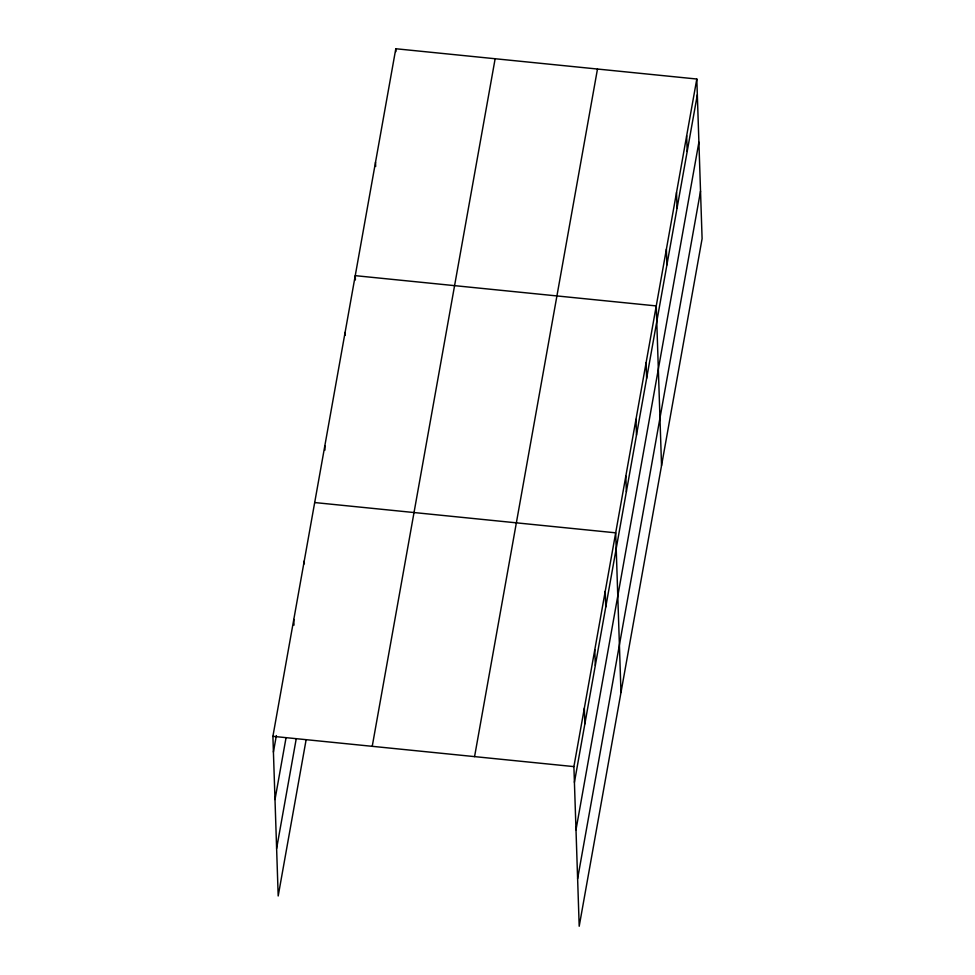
<?xml version="1.0" encoding="UTF-8"?>
<svg xmlns="http://www.w3.org/2000/svg" width="975" height="975" viewBox="0 0 975 975"><rect width="100%" height="100%" fill="white"/><g stroke="black" fill="none" stroke-linecap="round" stroke-linejoin="round"><path stroke-width="1.46" d="M306.053 740.122L278.192 895.976L272.902 736.332L395.801 48.75L696.808 79.024L702.098 238.668L579.199 926.25L573.897 766.606L696.808 79.024M273.414 752.03L276.364 735.552M274.999 799.537L285.98 738.099M276.62 848.482L296.168 739.087M372.231 746.326L495.142 58.744M474.569 756.612L597.48 69.03M574.421 782.303L697.332 94.721M575.993 829.81L698.904 142.216M577.614 878.743L700.525 191.161M314.681 502.552L615.688 532.825L620.977 692.469M272.902 736.332L573.897 766.606M686.668 135.744L687.192 151.442M676.528 192.477L677.052 208.175M666.388 249.198L666.912 264.895M661.537 465.562L656.248 305.918L355.241 275.657L355.388 279.935M646.108 362.651L646.632 378.349M635.968 419.372L636.492 435.069M625.828 476.105L626.352 491.802M605.243 591.277L605.755 606.974M594.787 649.716L595.311 665.413M584.342 708.155L584.866 723.852M395.801 48.75L395.899 51.602M375.521 162.203L375.668 166.481M345.101 332.378L345.199 335.229M324.821 445.831L324.967 450.109M304.237 561.003L304.334 563.855M293.792 619.442L293.987 625.158"/></g></svg>
